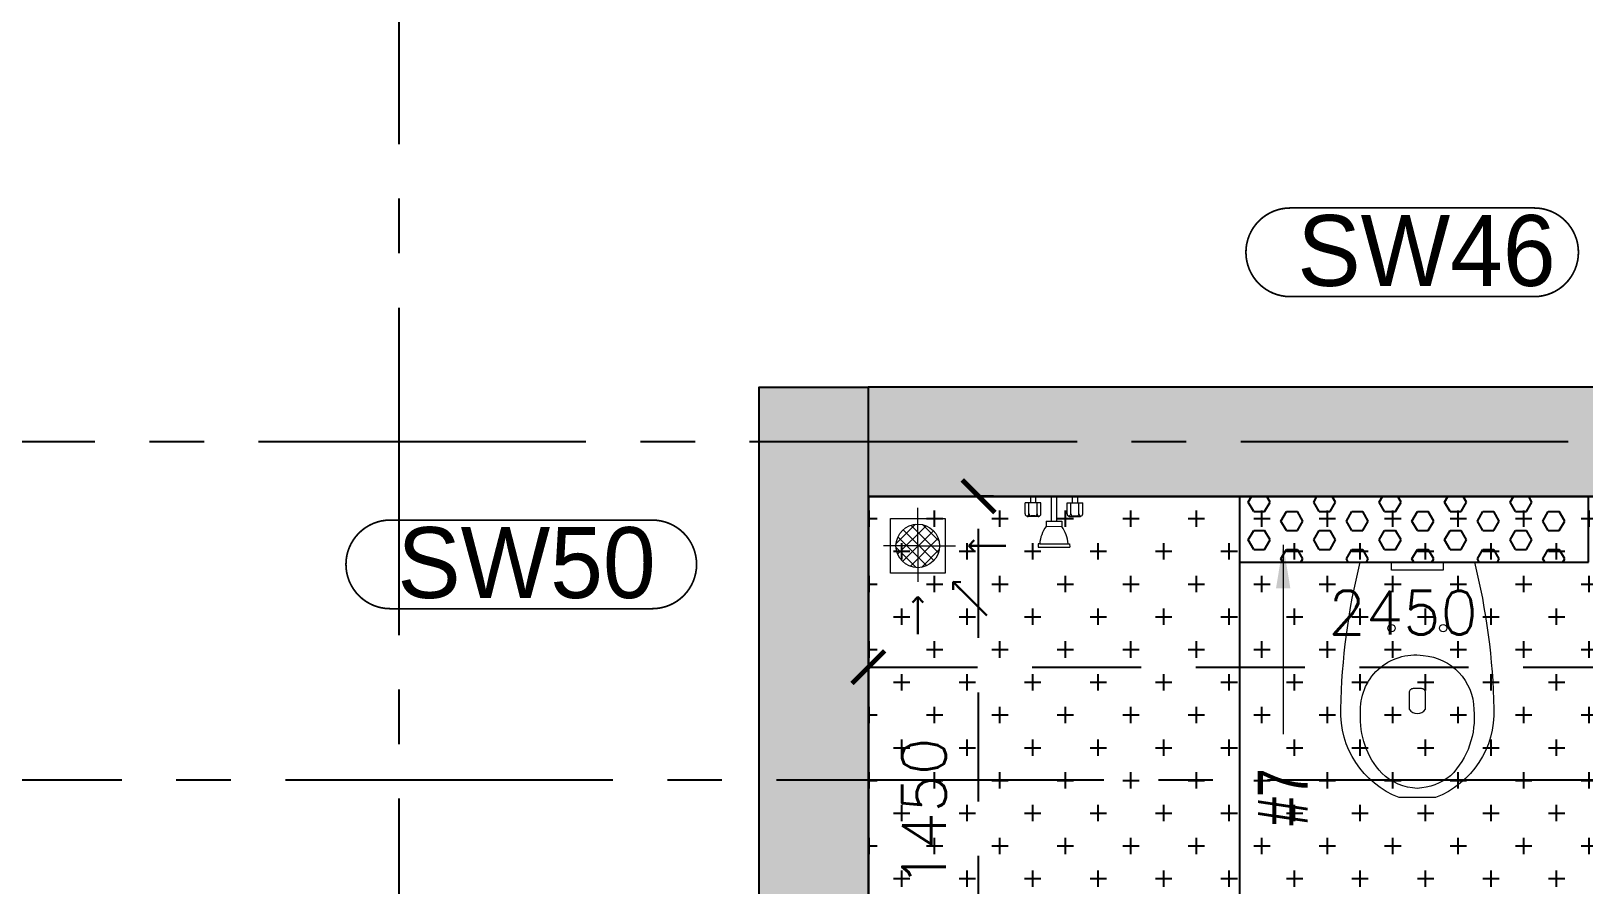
# Model space of a CAD drawing. Header units: millimetres. Extents: x 1124992 to 1258557, y -5767803 to -5695799.
# Drawn here: x 1194724 to 1198282, y -5722815 to -5720859 of the extents above; entities that cross this region are included whole.
import ezdxf

# ---------------------------------------------------------------- set-up
doc = ezdxf.new("R2010")
doc.units = ezdxf.units.MM
doc.header["$LTSCALE"] = 1000
doc.header["$MEASUREMENT"] = 0
for name, pattern in [('$1$AUDIT_D_120904163729-0', [0]), ('$36$HIDDEN', [0.375, 0.25, -0.125]), ('2BHK-A - FRONT$0$AUDIT_D_120904163729-0', [0]), ('AUDIT_D_120904163729-0', [0]), ('T8(T9 IS SIMILAR) - DIMENSION & TEXTING$0$HIDDEN', [0.375, 0.25, -0.125]), ('T8_REFUGE COLUMNS$0$CENTER2', [1.125, 0.75, -0.125, 0.125, -0.125])]:
    doc.linetypes.add(name, pattern=pattern)
doc.layers.get('0').update_dxf_attribs({"linetype": 'AUDIT_D_120904163729-0'})
for name, color, linetype in [('$0$A-HATCH -160', 251, '$1$AUDIT_D_120904163729-0'), ('$21$A-DIMENSIONS', 2, '$36$HIDDEN'), ('2BHK-A - FRONT$0$A-HATCH -160', 251, '2BHK-A - FRONT$0$AUDIT_D_120904163729-0'), ('2BHK-A - FRONT$0$A-TOI SUNK 50MM', 8, 'Continuous'), ('2BHK-A - FRONT$0$ELEV.', 5, 'Continuous'), ('2BHK-A - FRONT$0$LEDGE WALL', 5, 'Continuous'), ('T8(T9 IS SIMILAR) - DIMENSION & TEXTING$0$A-DIMENSIONS', 2, 'T8(T9 IS SIMILAR) - DIMENSION & TEXTING$0$HIDDEN'), ('T8_REFUGE COLUMNS$0$A-CENTERLINE', 193, 'T8_REFUGE COLUMNS$0$CENTER2'), ('T8_REFUGE COLUMNS$0$A-RCC COLS', 3, 'Continuous'), ('T8_TYPICAL COLUMNS$0$A-RCC COLS', 3, 'Continuous')]:
    doc.layers.add(name, color=color, linetype=linetype)
for name, color, linetype, lineweight in [('2BHK-A - FRONT$0$$0$a-TOI-fixtures', 251, 'Continuous', 0), ('2BHK-A - FRONT$0$a-TOI-fixtures', 251, 'Continuous', 0), ('2BHK-A - FRONT$0$A-WALL- 160', 6, 'Continuous', 30), ('T8(T9 IS SIMILAR) - DIMENSION & TEXTING$0$R0-18-10-2014-T1-1st Podium Floor Plan$0$Text', 2, 'Continuous', 0), ('T8(T9 IS SIMILAR)$0$D&W', 8, 'Continuous', 25), ('T8_REFUGE COLUMNS$0$A-COLUMN NO size reduce', 81, 'Continuous', 25)]:
    doc.layers.add(name, color=color, linetype=linetype, lineweight=lineweight)
doc.layers.add('T8_REFUGE COLUMNS$1$COL-HATCH', color=7, linetype='Continuous', lineweight=25, true_color=0xa3a3a3)
doc.styles.add('2BHK-A - FRONT$0$Romans 1', font='romans.shx', dxfattribs={"height": 100})
doc.styles.add('T8(T9 IS SIMILAR) - DIMENSION & TEXTING$0$ARIAL ARROW', font='swisscl.ttf')
doc.styles.add('T8(T9 IS SIMILAR) - DIMENSION & TEXTING$0$Romans 1', font='romans.shx', dxfattribs={"height": 100})
doc.styles.add('T8(T9 IS SIMILAR) - DIMENSION & TEXTING$0$Tahoma', font='tahoma.ttf')
doc.styles.add('T8_REFUGE COLUMNS$0$STANDARD', font='GOTHIC.TTF')
doc.dimstyles.new('2BHK-A - FRONT$0$ALPINE S', dxfattribs={"dimscale": 0, "dimtxt": 100, "dimasz": 75, "dimexe": 0, "dimexo": 0, "dimgap": 75, "dimtad": 1, "dimdec": 0, "dimzin": 0, "dimdsep": 46, "dimtxsty": '2BHK-A - FRONT$0$Romans 1', "dimblk": '2BHK-A - FRONT$0$_ArchTick', "dimcen": 0.09, "dimclrd": 256, "dimclre": 256, "dimclrt": 7, "dimadec": 0, "dimazin": 0, "dimtfac": 1, "dimtdec": 0, "dimtofl": 0, "dimtmove": 1, "dimatfit": 0, "dimldrblk": '2BHK-A - FRONT$0$_Open90', "dimfxl": 1, "dimtolj": 1, "dimtzin": 0, "dimarcsym": 0})
doc.dimstyles.new('T8(T9 IS SIMILAR) - DIMENSION & TEXTING$0$ALPINE S', dxfattribs={"dimscale": 0, "dimtxt": 100, "dimasz": 75, "dimexe": 0, "dimexo": 0, "dimgap": 75, "dimtad": 1, "dimdec": 0, "dimzin": 0, "dimdsep": 46, "dimtxsty": 'T8(T9 IS SIMILAR) - DIMENSION & TEXTING$0$Romans 1', "dimblk": 'T8(T9 IS SIMILAR) - DIMENSION & TEXTING$0$_ArchTick', "dimcen": 0.09, "dimclrd": 256, "dimclre": 256, "dimclrt": 7, "dimadec": 0, "dimazin": 0, "dimtfac": 1, "dimtdec": 0, "dimtofl": 0, "dimtmove": 1, "dimatfit": 0, "dimldrblk": 'T8(T9 IS SIMILAR) - DIMENSION & TEXTING$0$_Open90', "dimfxl": 1, "dimtolj": 1, "dimtzin": 0, "dimarcsym": 0})
doc.dimstyles.new('T8(T9 IS SIMILAR) - DIMENSION & TEXTING$0$SAMATA STD', dxfattribs={"dimtxt": 100, "dimasz": 50, "dimexe": 50, "dimexo": 50, "dimgap": 10, "dimtad": 0, "dimdec": 0, "dimrnd": 5, "dimzin": 0, "dimdsep": 46, "dimtxsty": 'T8(T9 IS SIMILAR) - DIMENSION & TEXTING$0$Tahoma', "dimblk": 'T8(T9 IS SIMILAR) - DIMENSION & TEXTING$0$_Origin2', "dimcen": -50, "dimdle": 50, "dimclrd": 7, "dimclre": 7, "dimclrt": 7, "dimadec": 0, "dimazin": 0, "dimtfac": 1, "dimtdec": 0, "dimtmove": 1, "dimatfit": 3, "dimfxl": 150, "dimtfill": 1, "dimtolj": 1, "dimtzin": 0, "dimlwd": -1, "dimlwe": -1, "dimarcsym": 0})

# ---------------------------------------------------------------- blocks, each defined once
blk = doc.blocks.new('T8(T9 IS SIMILAR) - DIMENSION & TEXTING$0$_ArchTick')
at = {"color": 0, "linetype": 'ByBlock', "const_width": 0.15}
blk.add_lwpolyline([(-0.5, -0.5), (0.5, 0.5)], dxfattribs=at)
blk = doc.blocks.new('*D531')
at = {"layer": 'T8(T9 IS SIMILAR) - DIMENSION & TEXTING$0$A-DIMENSIONS', "linetype": 'T8(T9 IS SIMILAR) - DIMENSION & TEXTING$0$HIDDEN', "lineweight": -2, "transparency": 16777216}
for p, q in [((1196642.3, -5721924.4), (1196642.3, -5722316.2)), ((1199092.3, -5721924.1), (1199092.3, -5722316.2))]:
    blk.add_line(p, q, dxfattribs=at)
at = {"layer": 'T8(T9 IS SIMILAR) - DIMENSION & TEXTING$0$A-DIMENSIONS', "lineweight": -2, "transparency": 16777216}
blk.add_line((1196642.3, -5722316.2), (1199092.3, -5722316.2), dxfattribs=at)
at = {"layer": 'T8(T9 IS SIMILAR) - DIMENSION & TEXTING$0$A-DIMENSIONS', "linetype": 'ByBlock', "lineweight": -2, "transparency": 16777216, "xscale": 75, "yscale": 75, "zscale": 75, "rotation": 180}
blk.add_blockref('T8(T9 IS SIMILAR) - DIMENSION & TEXTING$0$_ArchTick', (1196642.3, -5722316.2), dxfattribs=at)
at = {"layer": 'T8(T9 IS SIMILAR) - DIMENSION & TEXTING$0$A-DIMENSIONS', "linetype": 'ByBlock', "lineweight": -2, "transparency": 16777216, "xscale": 75, "yscale": 75, "zscale": 75}
blk.add_blockref('T8(T9 IS SIMILAR) - DIMENSION & TEXTING$0$_ArchTick', (1199092.3, -5722316.2), dxfattribs=at)
at = {"layer": 'T8(T9 IS SIMILAR) - DIMENSION & TEXTING$0$A-DIMENSIONS', "color": 7, "linetype": 'ByBlock', "transparency": 16777216, "insert": (1197867.3, -5722191.2), "char_height": 100, "attachment_point": 5, "style": 'T8(T9 IS SIMILAR) - DIMENSION & TEXTING$0$Romans 1'}
blk.add_mtext('\\A1;2450', dxfattribs=at)
blk = doc.blocks.new('T8(T9 IS SIMILAR) - DIMENSION & TEXTING$0$_Open90')
at = {"color": 0, "linetype": 'ByBlock', "lineweight": -2}
for p, q in [((-0.5, 0.5), (0, 0)), ((0, 0), (-1, 0)), ((0, 0), (-0.5, -0.5))]:
    blk.add_line(p, q, dxfattribs=at)
blk = doc.blocks.new('*D532')
at = {"layer": 'T8(T9 IS SIMILAR) - DIMENSION & TEXTING$0$A-DIMENSIONS', "linetype": 'T8(T9 IS SIMILAR) - DIMENSION & TEXTING$0$HIDDEN', "lineweight": -2, "transparency": 16777216}
for p, q in [((1196929.3, -5721924.4), (1196894.8, -5721924.4)), ((1196929.3, -5723374), (1196894.8, -5723374))]:
    blk.add_line(p, q, dxfattribs=at)
at = {"layer": 'T8(T9 IS SIMILAR) - DIMENSION & TEXTING$0$A-DIMENSIONS', "lineweight": -2, "transparency": 16777216}
blk.add_line((1196894.8, -5723374), (1196894.8, -5721924.4), dxfattribs=at)
at = {"layer": 'T8(T9 IS SIMILAR) - DIMENSION & TEXTING$0$A-DIMENSIONS', "linetype": 'ByBlock', "lineweight": -2, "transparency": 16777216, "xscale": 75, "yscale": 75, "zscale": 75}
for p, rotation in [((1196894.8, -5721924.4), 90), ((1196894.8, -5723374), 270)]:
    blk.add_blockref('T8(T9 IS SIMILAR) - DIMENSION & TEXTING$0$_ArchTick', p, dxfattribs=dict(at, rotation=rotation))
at = {"layer": 'T8(T9 IS SIMILAR) - DIMENSION & TEXTING$0$A-DIMENSIONS', "color": 7, "linetype": 'ByBlock', "transparency": 16777216, "insert": (1196769.8, -5722649.2), "char_height": 100, "attachment_point": 5, "rotation": 90, "style": 'T8(T9 IS SIMILAR) - DIMENSION & TEXTING$0$Romans 1'}
blk.add_mtext('\\A1;1450', dxfattribs=at)
blk = doc.blocks.new('T8(T9 IS SIMILAR) - DIMENSION & TEXTING$0$_Origin2')
at = {"color": 0, "linetype": 'ByBlock', "lineweight": -2}
blk.add_line((-0.5, 0), (-1, 0), dxfattribs=at)
for radius in [0.5, 0.25]:
    blk.add_circle((0, 0), radius, dxfattribs=at)
blk = doc.blocks.new('T8_REFUGE COLUMNS')
at = {"layer": 'T8_REFUGE COLUMNS$1$COL-HATCH', "linetype": 'ByBlock'}
h = blk.add_hatch(color=256, dxfattribs=at)
h.dxf.hatch_style = 1
h.paths.add_polyline_path([(1196642.1, -5723474.9), (1196392.1, -5723474.9), (1196392.1, -5721674.9), (1196642.1, -5721674.9)])
h = blk.add_hatch(color=256, dxfattribs=at)
h.dxf.hatch_style = 1
h.paths.add_polyline_path([(1196642.1, -5721924.9), (1199252.1, -5721924.9), (1199252.1, -5721674.9), (1196642.1, -5721674.9)])
at = {"layer": 'T8_REFUGE COLUMNS$0$A-CENTERLINE'}
for p, q in [((1195567.1, -5727867.6), (1195567.1, -5698299.6)), ((1217370.3, -5721799.9), (1182156.9, -5721799.9)), ((1217431.8, -5722574.9), (1182156.9, -5722574.9))]:
    blk.add_line(p, q, dxfattribs=at)
at = {"layer": 'T8_REFUGE COLUMNS$0$A-COLUMN NO size reduce', "linetype": 'ByBlock', "const_width": 3.9}
for points in [[(1197608.8, -5721467.2, -1), (1197608.8, -5721264), (1198167.4, -5721264, -1), (1198167.4, -5721467.2)], [(1195547, -5722182.3, -1), (1195547, -5721979.2), (1196147.2, -5721979.2, -1), (1196147.2, -5722182.3)]]:
    blk.add_lwpolyline(points, format="xyb", close=True, dxfattribs=at)
at = {"layer": 'T8_REFUGE COLUMNS$0$A-RCC COLS', "linetype": 'ByBlock'}
for points in [[(1196642.1, -5723474.9), (1196392.1, -5723474.9), (1196392.1, -5721674.9), (1196642.1, -5721674.9)], [(1196642.1, -5721924.9), (1199252.1, -5721924.9), (1199252.1, -5721674.9), (1196642.1, -5721674.9)]]:
    blk.add_lwpolyline(points, close=True, dxfattribs=at)
at = {"layer": 'T8_REFUGE COLUMNS$0$A-COLUMN NO size reduce', "linetype": 'ByBlock', "char_height": 162.5, "attachment_point": 1, "style": 'T8_REFUGE COLUMNS$0$STANDARD'}
for s, insert in [('SW46', (1197625.1, -5721280.2)), ('SW50', (1195563.3, -5721995.4))]:
    blk.add_mtext_dynamic_manual_height_columns(s, width=444.685, gutter_width=500, heights=[0], dxfattribs=dict(at, insert=insert))
blk = doc.blocks.new('T8_TYPICAL COLUMNS')
at = {"layer": 'T8_TYPICAL COLUMNS$0$A-RCC COLS', "linetype": 'ByBlock'}
blk.add_blockref('T8_REFUGE COLUMNS', (0, 0), dxfattribs=at)
blk = doc.blocks.new('2BHK-A - FRONT$0$EWC 1-flat-3')
at = {"layer": '2BHK-A - FRONT$0$a-TOI-fixtures', "ltscale": 1.5}
blk.add_line((130.9, 0), (-130.9, 0), dxfattribs=at)
for points in [[(-130.9, 0, -0.055103), (-175.3, 336.2, -0.321827), (-41.6, 540), (41.6, 540, -0.321827), (175.3, 336.2, -0.055103), (130.9, 0, -27.681239)], [(-13.2, 214.3, -0.391448), (-129.3, 337.7, -0.224585), (-76.1, 489.9, -0.160675), (0, 518.7, -0.183016), (81.6, 484.1, -0.201424), (130, 346.4, -0.474507), (-13.2, 214.3, -2.927417)], [(-9.5, 290.2), (9.5, 290.2, 0.414214), (18.9, 299.7), (18.9, 337.6, 0.5), (-18.9, 337.6), (-18.9, 299.7, 0.414214), (-9.5, 290.2, 0.530498)]]:
    blk.add_lwpolyline(points, format="xyb", dxfattribs=at)
at = {"layer": '2BHK-A - FRONT$0$a-TOI-fixtures'}
blk.add_lwpolyline([(-59.2, 0), (-59.2, 18.9), (59.2, 18.9), (59.2, 0)], close=True, dxfattribs=at)
at = {"layer": '2BHK-A - FRONT$0$a-TOI-fixtures', "ltscale": 1.5}
for centre in [(-59.2, 151.6), (59.2, 151.6)]:
    blk.add_circle(centre, 8.31, dxfattribs=at)
blk = doc.blocks.new('2BHK-A - FRONT$0$SH-flat-2')
at = {"layer": '2BHK-A - FRONT$0$a-TOI-fixtures'}
for p, q in [((0.1, 54), (14.6, 54)), ((0.1, 42), (14.6, 42)), ((39.7, 38.7), (14.5, 38.7)), ((14.6, 30), (14.7, 66)), ((39.8, 57.2), (14.6, 57.2)), ((39.9, 65.9), (14.7, 66)), ((44.6, 43), (44.6, 52.2)), ((45.9, 36.2), (45.9, 59)), ((108.5, 35.8), (116.3, 35.8)), ((108.5, 32.4), (108.5, 35.8)), ((116.2, -36.2), (116.3, 35.8)), ((0, -6), (0, 6)), ((0, 6), (56.3, 5.9)), ((39.8, 29.9), (14.6, 30)), ((43.4, 31.6), (44.7, 33.1)), ((56.2, -18.1), (56.3, 17.9)), ((56.3, 17.9), (68.3, 17.9)), ((68.2, -18.1), (68.3, 17.9)), ((108.4, -32.8), (108.5, 32.4)), ((0, -6), (56.3, -6.1)), ((14.5, -30), (14.4, -66)), ((39.7, -30.1), (14.5, -30)), ((43.3, -31.7), (44.6, -33.3)), ((56.2, -18.1), (68.2, -18.1)), ((108.4, -32.8), (108.4, -36.2)), ((-0.1, -42), (14.4, -42)), ((-0.1, -54), (14.4, -54)), ((39.5, -57.3), (14.3, -57.3)), ((39.6, -38.8), (14.4, -38.8)), ((39.6, -66.1), (14.4, -66)), ((44.4, -43.2), (44.4, -52.4)), ((45.7, -36.4), (45.7, -59.2)), ((108.4, -36.2), (116.2, -36.2))]:
    blk.add_line(p, q, dxfattribs=at)
for centre, radius, start, end in [((39.8, 43.5), 4.8, 269.8776, 359.8776), ((39.7, 33.9), 4.8, 359.8776, 89.8776), ((39.8, 62), 4.8, 269.8776, 359.8776), ((39.8, 52.2), 4.8, 359.8776, 89.8776), ((39.9, 61.1), 4.8, 359.8776, 89.8776), ((41.1, 59), 4.8, 359.8776, 46.4449), ((41.1, 36.2), 4.8, 319.2258, 359.8776), ((39.8, 34.7), 4.8, 269.8776, 359.8776), ((114.8, -47.9), 80.5, 94.4595, 125.2375), ((39.6, -34), 4.8, 269.8776, 359.8776), ((39.7, -34.9), 4.8, 359.8776, 89.8776), ((40.9, -36.4), 4.8, 359.8776, 40.5294), ((115, 47.4), 80.5, 234.5177, 265.2957), ((39.5, -52.4), 4.8, 269.8776, 359.8776), ((39.5, -62.1), 4.8, 359.8776, 89.8776), ((39.6, -43.6), 4.8, 359.8776, 89.8776), ((39.6, -61.3), 4.8, 269.8776, 359.8776), ((40.9, -59.2), 4.8, 313.3103, 359.8776)]:
    blk.add_arc(centre, radius, start, end, dxfattribs=at)
blk = doc.blocks.new('2BHK-A - FRONT$0$_ArchTick')
at = {"color": 0, "linetype": 'ByBlock', "const_width": 0.15}
blk.add_lwpolyline([(-0.5, -0.5), (0.5, 0.5)], dxfattribs=at)
blk = doc.blocks.new('2BHK-A - FRONT$0$_Open90')
at = {"color": 0, "linetype": 'ByBlock', "lineweight": -2}
for p, q in [((0, 0), (-1, 0)), ((-0.5, 0.5), (0, 0)), ((0, 0), (-0.5, -0.5))]:
    blk.add_line(p, q, dxfattribs=at)
blk = doc.blocks.new('T8(T9 IS SIMILAR) - DIMENSION & TEXTING')
at = {"layer": 'T8(T9 IS SIMILAR) - DIMENSION & TEXTING$0$R0-18-10-2014-T1-1st Podium Floor Plan$0$Text', "linetype": 'ByBlock', "style": 'T8(T9 IS SIMILAR) - DIMENSION & TEXTING$0$ARIAL ARROW'}
blk.add_text('#7', height=114.75, rotation=90, dxfattribs=at).set_placement((1197648.8, -5722679.1, 0))
at = {"layer": 'T8(T9 IS SIMILAR) - DIMENSION & TEXTING$0$A-DIMENSIONS', "linetype": 'ByBlock'}
dim = blk.add_linear_dim(base=(1196894.8, -5721924.4), p1=(1196929.3, -5723374), p2=(1196929.3, -5721924.4), angle=90, dimstyle='T8(T9 IS SIMILAR) - DIMENSION & TEXTING$0$ALPINE S', override={"dimscale": 1, "dimfxl": 5, "dimarcsym": 1}, dxfattribs=at)
dim.commit()
dim.dimension.update_dxf_attribs({"geometry": '*D532', "text_midpoint": (1196769.8, -5722649.2)})
dim = blk.add_linear_dim(base=(1199092.3, -5722316.2), p1=(1196642.3, -5721924.4, -0.7), p2=(1199092.3, -5721924.1), dimstyle='T8(T9 IS SIMILAR) - DIMENSION & TEXTING$0$ALPINE S', override={"dimscale": 1, "dimfxl": 5, "dimarcsym": 1}, dxfattribs=at)
dim.commit()
dim.dimension.update_dxf_attribs({"geometry": '*D531', "text_midpoint": (1197867.3, -5722191.2)})
at = {"layer": 'T8(T9 IS SIMILAR) - DIMENSION & TEXTING$0$R0-18-10-2014-T1-1st Podium Floor Plan$0$Text'}
blk.add_leader([(1197592.6, -5722035.7), (1197592.5, -5722361.2), (1197592.6, -5722469.7)], dimstyle='T8(T9 IS SIMILAR) - DIMENSION & TEXTING$0$SAMATA STD', override={"dimscale": 1, "dimasz": 100, "dimclrd": 2, "dimfxlon": 1, "dimarcsym": 1}, dxfattribs=at)
blk = doc.blocks.new('2BHK-A - FRONT$0$A$C1DA736AB')
at = {"layer": '2BHK-A - FRONT$0$a-TOI-fixtures', "linetype": 'ByBlock'}
for points in [[(117, 0.4, 0), (202.3, 0.4, 0)], [(81.7, -82.8, 0), (158.2, -159.9, 0)], [(0.4, -117, 0), (0.4, -202.3, 0)]]:
    blk.add_leader(points, dimstyle='2BHK-A - FRONT$0$ALPINE S', override={"dimscale": 1, "dimasz": 25, "dimtad": 0, "dimfxl": 5, "dimtfill": 1, "dimarcsym": 1}, dxfattribs=at)
blk = doc.blocks.new('2BHK-A - FRONT$0$$0$Type-A-First Floor Plan-bottom-up$0$FLOOR TRAP-flat-6')
at = {"layer": '2BHK-A - FRONT$0$$0$a-TOI-fixtures'}
h = blk.add_hatch(dxfattribs=at)
h.set_pattern_fill('ACET-2D-_USER', color=256, scale=20, angle=45, style=0, double=1, pattern_type=0)
h.set_pattern_definition([(45, (-789896.981, 5385770.066), (-14.142135624, 14.142135624), []), (135, (-789896.981, 5385770.066), (-14.142135624, -14.142135624), [])])
edge = h.paths.add_edge_path()
edge.add_arc((150, 150), 50, 0, 360)
for q in [(150, 228.6), (67.6, 150), (237.4, 150), (150, 63.6)]:
    blk.add_line((150, 150), q, dxfattribs=at)
blk.add_lwpolyline([(87.5, 212.5), (212.5, 212.5), (212.5, 87.5), (87.5, 87.5)], close=True, dxfattribs=at)
blk.add_circle((150, 150), 50, dxfattribs=at)
at = {"layer": '2BHK-A - FRONT$0$A-WALL- 160', "linetype": 'ByBlock', "rotation": 270}
blk.add_blockref('2BHK-A - FRONT$0$A$C1DA736AB', (150, 150.4), dxfattribs=at)
blk = doc.blocks.new('2BHK-A - FRONT')
at = {"layer": '2BHK-A - FRONT$0$A-HATCH -160', "linetype": 'ByBlock'}
h = blk.add_hatch(dxfattribs=at)
h.set_pattern_fill('HEX', color=256, scale=200)
h.paths.add_polyline_path([(1143749.5, -5722074.9), (1143749.5, -5721924.9), (1142999.6, -5721924.9), (1142999.6, -5722074.9)])
at = {"layer": '2BHK-A - FRONT$0$A-TOI SUNK 50MM'}
h = blk.add_hatch(dxfattribs=at)
h.set_pattern_fill('CROSS', color=256, scale=300, style=0)
h.set_pattern_definition([(0, (0, -0.9), (75, 75), [37.5, -112.5]), (90, (18.75, -19.65), (-75, 75), [37.5, -112.5])])
h.paths.add_polyline_path([(1142149.5, -5723374.6), (1144599.5, -5723374.6), (1144599.5, -5721924.9), (1142149.5, -5721924.9)])
h.paths.add_polyline_path([(1148199.2, -5723374.6), (1145949.5, -5723374.6), (1145949.5, -5721924.9), (1148199.2, -5721924.9)])
blk.add_lwpolyline([(1142149.5, -5723374.6), (1144599.5, -5723374.6), (1144599.5, -5721924.9), (1142149.5, -5721924.9)], close=True, dxfattribs=at)
at = {"layer": '2BHK-A - FRONT$0$ELEV.'}
blk.add_line((1142999.6, -5721924.9), (1142999.6, -5723374.6), dxfattribs=at)
at = {"layer": '2BHK-A - FRONT$0$LEDGE WALL'}
blk.add_lwpolyline([(1143799.5, -5722074.9), (1143799.5, -5721924.9), (1142999.6, -5721924.9), (1142999.6, -5722074.9)], close=True, dxfattribs=at)
at = {"layer": '2BHK-A - FRONT$0$$0$a-TOI-fixtures', "extrusion": (0, 0, -1)}
for name, p, xscale, zscale, rotation in [('2BHK-A - FRONT$0$$0$Type-A-First Floor Plan-bottom-up$0$FLOOR TRAP-flat-6', (-1142412.7, -5722187.9), -0.9999999999999998, -0.9999999999999998, 270), ('2BHK-A - FRONT$0$EWC 1-flat-3', (-1143407.1, -5722074.9, 0), -1, -1, 180)]:
    blk.add_blockref(name, p, dxfattribs=dict(at, xscale=xscale, zscale=zscale, rotation=rotation))
at = {"layer": '2BHK-A - FRONT$0$a-TOI-fixtures', "rotation": 270.1224073992649}
blk.add_blockref('2BHK-A - FRONT$0$SH-flat-2', (1142574.6, -5721924.9), dxfattribs=at)
blk = doc.blocks.new('T8(T9 IS SIMILAR)')
at = {"layer": 'T8(T9 IS SIMILAR)$0$D&W', "linetype": 'ByBlock'}
for name, p in [('T8_TYPICAL COLUMNS', (0, 0)), ('2BHK-A - FRONT', (54492.8, -0.4))]:
    blk.add_blockref(name, p, dxfattribs=at)

msp = doc.modelspace()

# ---------------------------------------------------------------- block references
at = {"layer": '$21$A-DIMENSIONS', "linetype": 'ByBlock'}
msp.add_blockref('T8(T9 IS SIMILAR)', (0, 0), dxfattribs=at)

# ---------------------------------------------------------------- next in the draw order: block references
at = {"layer": '$0$A-HATCH -160', "linetype": 'ByBlock'}
msp.add_blockref('T8(T9 IS SIMILAR) - DIMENSION & TEXTING', (0, 0), dxfattribs=at)

doc.saveas('drawing.dxf')
